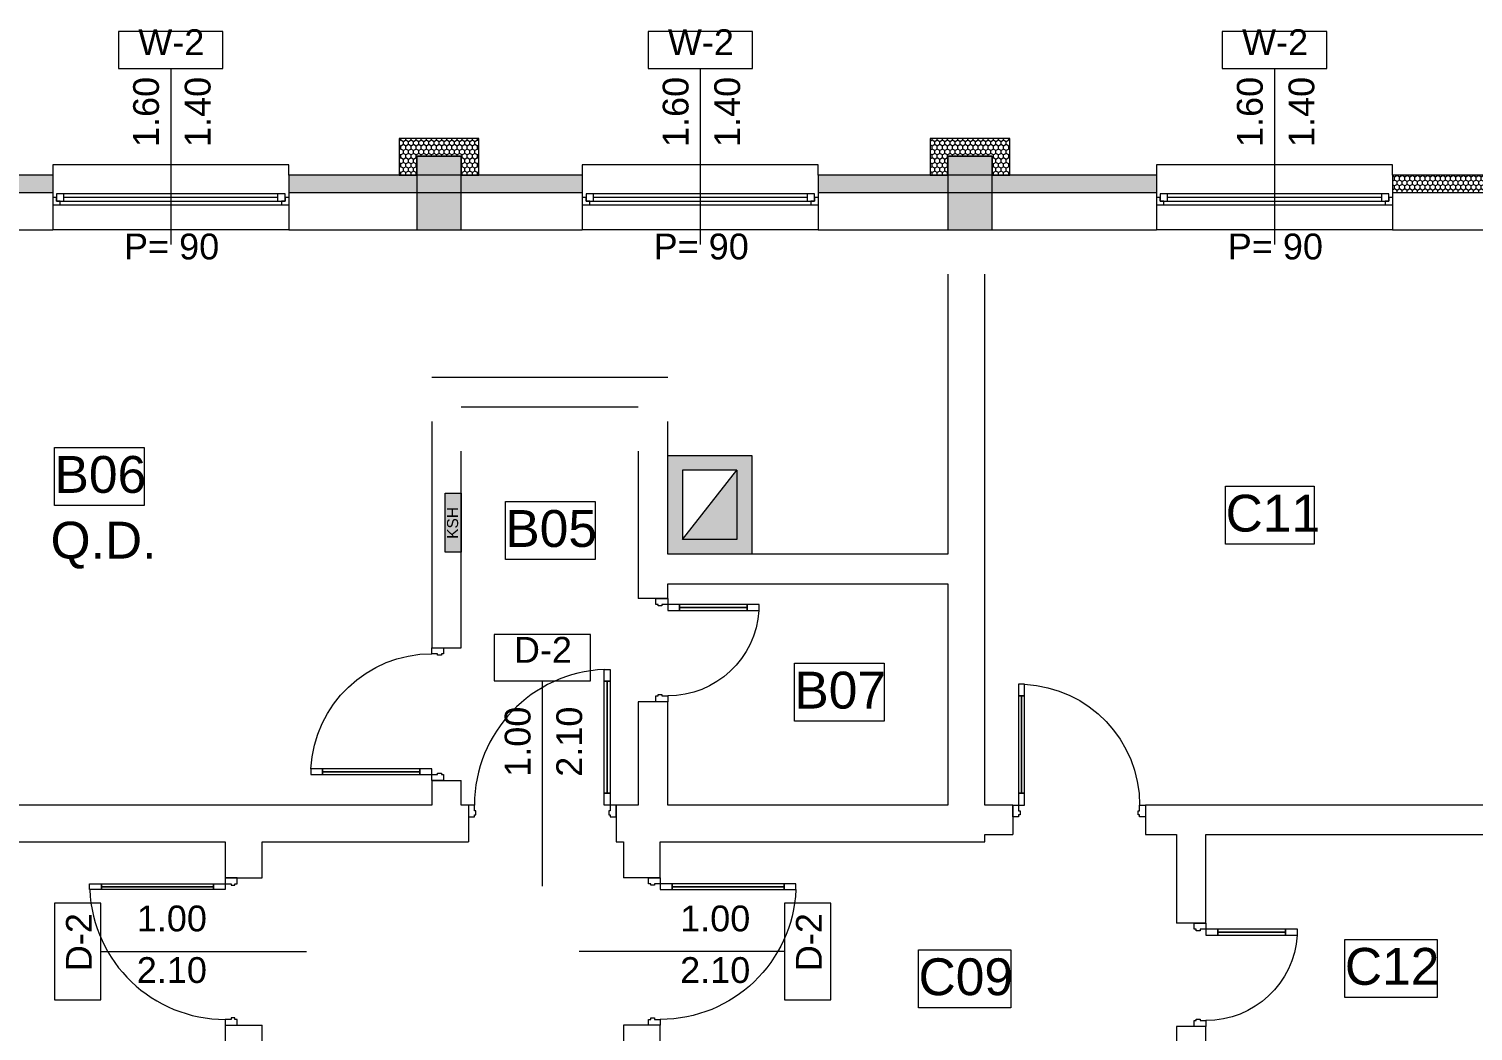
# Model space of a CAD drawing. Header units: feet. Extents: x 2791058 to 2855058, y -67651 to -26651.
# Drawn here: x 2810785 to 2820578, y -44006 to -37210 of the extents above; entities that cross this region are included whole.
import ezdxf
from ezdxf.enums import TextEntityAlignment as Align

# ---------------------------------------------------------------- set-up
doc = ezdxf.new("R2010")
doc.units = ezdxf.units.FT
doc.header["$MEASUREMENT"] = 0
doc.layers.add('0_muret e jashtme', color=7, linetype='Continuous')
for name, color, linetype, lineweight in [('0_muret e jashtme_Pen_No__1', 7, 'Continuous', 0), ('0_muret e jashtme_Pen_No__19', 255, 'Continuous', 0), ('ARCHICAD Door Markers_Pen_No__60', 230, 'Continuous', 0), ('ARCHICAD Doors_Pen_No__1', 7, 'Continuous', 0), ('ARCHICAD Doors_Pen_No__60', 230, 'Continuous', 0), ('ARCHICAD Window Markers_Pen_No__20', 1, 'Continuous', 0), ('ARCHICAD Windows_Pen_No__20', 1, 'Continuous', 0), ('Shell - Roof_Pen_No__1', 7, 'Continuous', 0), ('Structural - Bearing_Pen_No__1', 7, 'Continuous', 0), ('Text blocks_Pen_No__1', 7, 'Continuous', 0), ('Text blocks_Pen_No__2', 8, 'Continuous', 0)]:
    doc.layers.add(name, color=color, linetype=linetype, lineweight=lineweight)
doc.layers.add('0_muret e jashtme_Pen_No__14', color=7, linetype='Continuous', lineweight=0, true_color=0xbd8b17)
doc.layers.add('Structural - Bearing_Pen_No__65', color=7, linetype='Continuous', lineweight=0, true_color=0x80c2ff)
doc.styles.add('GENERATED_STYLE_1', font='arial.ttf')
pattern_1 = [(90, (2247653.822, -76424.967), (-34.6410162, 0), [20, -40]), (90, (2247636.502, -76394.967), (-34.6410162, 0), [20, -40]), (150, (2247653.822, -76404.967), (17.320508, 30), [20, -40]), (150, (2247619.18, -76404.967), (17.320508, 30), [20, -40]), (210, (2247653.822, -76424.967), (-17.320508, 30), [20, -40]), (210, (2247619.18, -76424.967), (-17.320508, 30), [20, -40])]
pattern_2 = [(90, (2247653.822, -76124.967), (-34.6410162, 0), [20, -40]), (90, (2247636.502, -76094.967), (-34.6410162, 0), [20, -40]), (150, (2247653.822, -76104.967), (17.320508, 30), [20, -40]), (150, (2247619.18, -76104.967), (17.320508, 30), [20, -40]), (210, (2247653.822, -76124.967), (-17.320508, 30), [20, -40]), (210, (2247619.18, -76124.967), (-17.320508, 30), [20, -40])]

# ---------------------------------------------------------------- blocks, each defined once
blk = doc.blocks.new('Window 22_2')
at = {"layer": 'ARCHICAD Windows_Pen_No__20', "color": 1, "linetype": 'Continuous', "lineweight": 0}
for p, q in [((-800, 150), (-800, 220)), ((-800, 220), (800, 220)), ((800, 220), (800, 150)), ((-800, 150), (-800, 30)), ((800, 150), (800, 30)), ((-800, 30), (-800, 0)), ((-800, 0), (-775, 0)), ((-800, 0), (-800, -50)), ((-800, 0), (-800, -50)), ((-775, 25), (-725, 25)), ((-775, -25), (-775, 25)), ((-775, 0), (-775, -25)), ((-725, 25), (725, 25)), ((-725, 25), (-725, -25)), ((-725, 25), (725, 25)), ((-725, 0), (725, 0)), ((725, -25), (725, 25)), ((725, 25), (775, 25)), ((775, 25), (775, -25)), ((775, -25), (775, 0)), ((775, 0), (800, 0)), ((800, 30), (800, 0)), ((800, 0), (800, -50)), ((800, 0), (800, -50)), ((-750, -50), (-800, -50)), ((-800, -50), (-800, -220)), ((-775, -25), (-750, -25)), ((-725, -25), (-775, -25)), ((-750, -25), (-750, -50)), ((750, -50), (-750, -50)), ((725, -25), (-725, -25)), ((775, -25), (725, -25)), ((750, -50), (750, -25)), ((750, -25), (775, -25)), ((800, -50), (750, -50)), ((800, -50), (800, -220)), ((-800, -220), (800, -220))]:
    blk.add_line(p, q, dxfattribs=at)
blk = doc.blocks.new('W Marker 22')
at = {"layer": 'ARCHICAD Window Markers_Pen_No__20', "color": 1, "linetype": 'Continuous', "lineweight": 0}
for p, q in [((354.4, 975), (-354.4, 975)), ((-354.4, 975), (-354.4, 725)), ((354.4, 725), (354.4, 975)), ((-354.4, 725), (354.4, 725)), ((0, 725), (0, -470))]:
    blk.add_line(p, q, dxfattribs=at)
at = {"layer": 'ARCHICAD Window Markers_Pen_No__20', "color": 1, "lineweight": 0, "style": 'GENERATED_STYLE_1'}
for tag, rotation, p in [('AC_MarkerText_1', 180, (220, 1054.6)), ('AC_MarkerText_2_0', 270, (-322.5, 657.1)), ('AC_MarkerText_2_1', 270, (27.5, 657.1)), ('AC_MarkerText_4', 180, (416.8, -328))]:
    blk.add_attdef(tag, text='', height=175, rotation=rotation, dxfattribs=at).set_placement(p, align=Align.BOTTOM_LEFT)
blk = doc.blocks.new('Wall_2', base_point=(2806116.5, -38872.7))
at = {"layer": '0_muret e jashtme_Pen_No__14', "linetype": 'Continuous', "lineweight": 0, "true_color": 0xbd8b17}
h = blk.add_hatch(dxfattribs=at)
h.set_pattern_fill('STYROFOAM_SM_INSULATION', color=42, style=0, pattern_type=2)
h.set_pattern_definition(pattern_1)
h.paths.add_polyline_path([(2808710.6, -38622.7), (2810946.7, -38622.7), (2810946.7, -38502.7), (2808710.6, -38502.7)])
h = blk.add_hatch(dxfattribs=at)
h.set_pattern_fill('STYROFOAM_SM_INSULATION', color=42, style=0, pattern_type=2)
h.set_pattern_definition(pattern_1)
h.paths.add_polyline_path([(2814537.7, -38502.7), (2812546.7, -38502.7), (2812546.7, -38622.7), (2814537.7, -38622.7)])
h = blk.add_hatch(dxfattribs=at)
h.set_pattern_fill('STYROFOAM_SM_INSULATION', color=42, style=0, pattern_type=2)
h.set_pattern_definition(pattern_1)
h.paths.add_polyline_path([(2818431.2, -38502.7), (2816137.7, -38502.7), (2816137.7, -38622.7), (2818431.2, -38622.7)])
h = blk.add_hatch(dxfattribs=at)
h.set_pattern_fill('STYROFOAM_SM_INSULATION', color=42, style=0, pattern_type=2)
h.set_pattern_definition(pattern_1)
h.paths.add_polyline_path([(2820031.2, -38622.7), (2821366.5, -38622.7), (2821366.5, -38502.7), (2820031.2, -38502.7)])
at = {"layer": '0_muret e jashtme_Pen_No__1', "color": 7, "linetype": 'Continuous', "lineweight": 0}
for p, q in [((2810946.7, -38502.7), (2810946.7, -38622.7)), ((2812546.7, -38502.7), (2812546.7, -38622.7)), ((2814537.7, -38502.7), (2814537.7, -38622.7)), ((2816137.7, -38502.7), (2816137.7, -38622.7)), ((2818431.2, -38502.7), (2818431.2, -38622.7)), ((2820031.2, -38502.7), (2820031.2, -38622.7)), ((2810946.7, -38622.7), (2808710.6, -38622.7)), ((2810946.7, -38622.7), (2810946.7, -38652.7)), ((2810946.7, -38652.7), (2810946.7, -38702.7)), ((2814537.7, -38622.7), (2812546.7, -38622.7)), ((2812546.7, -38622.7), (2812546.7, -38652.7)), ((2812546.7, -38652.7), (2812546.7, -38702.7)), ((2814537.7, -38622.7), (2814537.7, -38652.7)), ((2814537.7, -38652.7), (2814537.7, -38702.7)), ((2818431.2, -38622.7), (2816137.7, -38622.7)), ((2816137.7, -38622.7), (2816137.7, -38652.7)), ((2816137.7, -38652.7), (2816137.7, -38702.7)), ((2818431.2, -38622.7), (2818431.2, -38652.7)), ((2818431.2, -38652.7), (2818431.2, -38702.7)), ((2821366.5, -38622.7), (2820031.2, -38622.7)), ((2820031.2, -38622.7), (2820031.2, -38652.7)), ((2820031.2, -38652.7), (2820031.2, -38702.7)), ((2810946.7, -38702.7), (2810946.7, -38872.7)), ((2812546.7, -38702.7), (2812546.7, -38872.7)), ((2814537.7, -38702.7), (2814537.7, -38872.7)), ((2816137.7, -38702.7), (2816137.7, -38872.7)), ((2818431.2, -38702.7), (2818431.2, -38872.7)), ((2820031.2, -38702.7), (2820031.2, -38872.7))]:
    blk.add_line(p, q, dxfattribs=at)
at = {"layer": '0_muret e jashtme_Pen_No__1', "color": 7, "linetype": 'Continuous', "lineweight": 0, "flags": 128}
for points in [[(2810946.7, -38502.7), (2808710.6, -38502.7)], [(2814537.7, -38502.7), (2812546.7, -38502.7)], [(2818431.2, -38502.7), (2816137.7, -38502.7)], [(2821366.5, -38502.7), (2820031.2, -38502.7)], [(2810116.5, -38872.7), (2810946.7, -38872.7)], [(2812546.7, -38872.7), (2814537.7, -38872.7)], [(2816137.7, -38872.7), (2817016.5, -38872.7)], [(2817266.5, -38872.7), (2818431.2, -38872.7)], [(2820031.2, -38872.7), (2821066.5, -38872.7)]]:
    blk.add_lwpolyline(points, dxfattribs=at)
at = {"layer": 'ARCHICAD Window Markers_Pen_No__20', "color": 1, "linetype": 'Continuous', "lineweight": 0}
ref = blk.add_blockref('W Marker 22', (2811746.7, -38502.7), dxfattribs=at)
ref.add_attrib('AC_MarkerText_1', 'W-2', dxfattribs={"color": 1, "lineweight": 0, "height": 175, "style": 'GENERATED_STYLE_1'}).set_placement((2811526.7, -37740.2), align=Align.BOTTOM_LEFT)
ref.add_attrib('AC_MarkerText_2', '1.60', dxfattribs={"color": 1, "lineweight": 0, "height": 175, "rotation": 90, "style": 'GENERATED_STYLE_1'}).set_placement((2811719.2, -38311.2), align=Align.BOTTOM_LEFT)
ref.add_attrib('AC_MarkerText_3', '1.40', dxfattribs={"color": 1, "lineweight": 0, "height": 175, "rotation": 90, "style": 'GENERATED_STYLE_1'}).set_placement((2812069.2, -38311.2), align=Align.BOTTOM_LEFT)
ref.add_attrib('AC_MarkerText_4', 'P= 90', dxfattribs={"color": 1, "lineweight": 0, "height": 175, "style": 'GENERATED_STYLE_1'}).set_placement((2811429.9, -39125.6), align=Align.BOTTOM_LEFT)
ref = blk.add_blockref('W Marker 22', (2815337.7, -38502.7), dxfattribs=at)
ref.add_attrib('AC_MarkerText_1', 'W-2', dxfattribs={"color": 1, "lineweight": 0, "height": 175, "style": 'GENERATED_STYLE_1'}).set_placement((2815117.7, -37740.2), align=Align.BOTTOM_LEFT)
ref.add_attrib('AC_MarkerText_2', '1.60', dxfattribs={"color": 1, "lineweight": 0, "height": 175, "rotation": 90, "style": 'GENERATED_STYLE_1'}).set_placement((2815310.2, -38311.2), align=Align.BOTTOM_LEFT)
ref.add_attrib('AC_MarkerText_3', '1.40', dxfattribs={"color": 1, "lineweight": 0, "height": 175, "rotation": 90, "style": 'GENERATED_STYLE_1'}).set_placement((2815660.2, -38311.2), align=Align.BOTTOM_LEFT)
ref.add_attrib('AC_MarkerText_4', 'P= 90', dxfattribs={"color": 1, "lineweight": 0, "height": 175, "style": 'GENERATED_STYLE_1'}).set_placement((2815020.9, -39125.6), align=Align.BOTTOM_LEFT)
ref = blk.add_blockref('W Marker 22', (2819231.2, -38502.7), dxfattribs=at)
ref.add_attrib('AC_MarkerText_1', 'W-2', dxfattribs={"color": 1, "lineweight": 0, "height": 175, "style": 'GENERATED_STYLE_1'}).set_placement((2819011.2, -37740.2), align=Align.BOTTOM_LEFT)
ref.add_attrib('AC_MarkerText_2', '1.60', dxfattribs={"color": 1, "lineweight": 0, "height": 175, "rotation": 90, "style": 'GENERATED_STYLE_1'}).set_placement((2819203.7, -38311.2), align=Align.BOTTOM_LEFT)
ref.add_attrib('AC_MarkerText_3', '1.40', dxfattribs={"color": 1, "lineweight": 0, "height": 175, "rotation": 90, "style": 'GENERATED_STYLE_1'}).set_placement((2819553.7, -38311.2), align=Align.BOTTOM_LEFT)
ref.add_attrib('AC_MarkerText_4', 'P= 90', dxfattribs={"color": 1, "lineweight": 0, "height": 175, "style": 'GENERATED_STYLE_1'}).set_placement((2818914.4, -39125.6), align=Align.BOTTOM_LEFT)
at = {"layer": 'ARCHICAD Windows_Pen_No__20', "color": 1, "linetype": 'Continuous', "lineweight": 0, "xscale": -1, "zscale": 1000}
for p in [(2811746.7, -38652.7), (2815337.7, -38652.7), (2819231.2, -38652.7)]:
    blk.add_blockref('Window 22_2', p, dxfattribs=at)
blk = doc.blocks.new('Storefront 22_2')
at = {"layer": 'ARCHICAD Doors_Pen_No__60', "color": 230, "linetype": 'Continuous', "lineweight": 0}
for p, q in [((420, 840), (420, 920)), ((420, 920), (460, 920)), ((460, 920), (460, 840)), ((420, 840), (440, 840)), ((420, 80), (420, 840)), ((460, 840), (420, 840)), ((440, 840), (460, 840)), ((440, 80), (440, 840)), ((440, 840), (440, 80)), ((440, 840), (440, 80)), ((460, 840), (460, 80)), ((-500, 0), (-500, -80)), ((-460, 0), (-500, 0)), ((-500, 0), (-500, -80)), ((-500, 0), (-500, -80)), ((-460, -40), (-460, 0)), ((440, 80), (420, 80)), ((420, 0), (420, 80)), ((420, 80), (460, 80)), ((460, 0), (420, 0)), ((460, 80), (440, 80)), ((460, 80), (460, 0)), ((460, 0), (460, -40)), ((500, 0), (460, 0)), ((500, -80), (500, 0)), ((500, 0), (500, -80)), ((500, 0), (500, -80)), ((-500, -80), (-460, -80)), ((-500, -80), (-500, -250)), ((-450, -40), (-460, -40)), ((-460, -80), (-460, -65.4)), ((-460, -65.4), (-450, -65.4)), ((-450, -65.4), (-450, -40)), ((460, -40), (450, -40)), ((450, -40), (450, -65.4)), ((450, -65.4), (460, -65.4)), ((460, -65.4), (460, -80)), ((460, -80), (500, -80)), ((500, -80), (500, -250))]:
    blk.add_line(p, q, dxfattribs=at)
blk.add_arc((460, 0), 920, 92.49191, 180, dxfattribs=at)
blk = doc.blocks.new('D Marker 22')
at = {"layer": 'ARCHICAD Door Markers_Pen_No__60', "color": 230, "linetype": 'Continuous', "lineweight": 0}
for p, q in [((0, -1092.9), (0, 300)), ((-327.2, -1092.9), (-327.2, -1407.1)), ((327.2, -1092.9), (-327.2, -1092.9)), ((327.2, -1407.1), (327.2, -1092.9)), ((-327.2, -1407.1), (327.2, -1407.1))]:
    blk.add_line(p, q, dxfattribs=at)
at = {"layer": 'ARCHICAD Door Markers_Pen_No__60', "color": 230, "lineweight": 0, "style": 'GENERATED_STYLE_1'}
for tag, rotation, p in [('AC_MarkerText_3', 270, (-322.5, -327.3)), ('A', 270, (27.5, -327.3)), ('AC_MarkerText_1', 180, (192.8, -1042.5))]:
    blk.add_attdef(tag, text='', height=175, rotation=rotation, dxfattribs=at).set_placement(p, align=Align.BOTTOM_LEFT)
blk = doc.blocks.new('Wall_15', base_point=(2817016.5, -42472.7))
at = {"layer": '0_muret e jashtme_Pen_No__1', "color": 7, "linetype": 'Continuous', "lineweight": 0}
for p, q in [((2813766.4, -42472.7), (2813766.4, -42552.7)), ((2814766.4, -42472.7), (2814766.4, -42552.7)), ((2813766.4, -42552.7), (2813766.4, -42722.7)), ((2814766.4, -42552.7), (2814766.4, -42722.7))]:
    blk.add_line(p, q, dxfattribs=at)
at = {"layer": '0_muret e jashtme_Pen_No__1', "color": 7, "linetype": 'Continuous', "lineweight": 0, "flags": 128}
for points in [[(2813516.5, -42472.7), (2810116.5, -42472.7)], [(2813766.4, -42472.7), (2813716.5, -42472.7)], [(2814916.5, -42472.7), (2814766.4, -42472.7)], [(2817016.5, -42472.7), (2815116.5, -42472.7)], [(2809866.5, -42722.7), (2812116.5, -42722.7)], [(2812366.5, -42722.7), (2813766.4, -42722.7)], [(2814766.4, -42722.7), (2814816.5, -42722.7)], [(2815066.5, -42722.7), (2817266.5, -42722.7)]]:
    blk.add_lwpolyline(points, dxfattribs=at)
at = {"layer": 'ARCHICAD Door Markers_Pen_No__60', "color": 230, "linetype": 'Continuous', "lineweight": 0}
ref = blk.add_blockref('D Marker 22', (2814266.4, -42722.7), dxfattribs=dict(at, rotation=180))
ref.add_attrib('A', '1.00', dxfattribs={"color": 230, "lineweight": 0, "height": 175, "rotation": 90, "style": 'GENERATED_STYLE_1'}).set_placement((2814238.9, -42281.2), align=Align.BOTTOM_LEFT)
ref.add_attrib('AC_MarkerText_1', 'D-2', dxfattribs={"color": 230, "lineweight": 0, "height": 175, "rotation": 360, "style": 'GENERATED_STYLE_1'}).set_placement((2814073.6, -41560.2), align=Align.BOTTOM_LEFT)
ref.add_attrib('AC_MarkerText_3', '2.10', dxfattribs={"color": 230, "lineweight": 0, "height": 175, "rotation": 90, "style": 'GENERATED_STYLE_1'}).set_placement((2814588.9, -42281.2), align=Align.BOTTOM_LEFT)
at = {"layer": 'ARCHICAD Doors_Pen_No__60', "color": 230, "linetype": 'Continuous', "lineweight": 0, "zscale": 1000}
blk.add_blockref('Storefront 22_2', (2814266.4, -42472.7), dxfattribs=at)
blk = doc.blocks.new('Wall_16', base_point=(2814816.5, -48022.7))
at = {"layer": '0_muret e jashtme_Pen_No__1', "color": 7, "linetype": 'Continuous', "lineweight": 0}
for p, q in [((2814986.5, -42966.3), (2814816.5, -42966.3)), ((2815066.5, -42966.3), (2814986.5, -42966.3)), ((2814986.5, -43966.3), (2814816.5, -43966.3)), ((2815066.5, -43966.3), (2814986.5, -43966.3))]:
    blk.add_line(p, q, dxfattribs=at)
at = {"layer": '0_muret e jashtme_Pen_No__1', "color": 7, "linetype": 'Continuous', "lineweight": 0, "flags": 128}
for points in [[(2814816.5, -42722.7), (2814816.5, -42966.3)], [(2815066.5, -42966.3), (2815066.5, -42722.7)], [(2814816.5, -43966.3), (2814816.5, -48022.7)], [(2815066.5, -44622.7), (2815066.5, -43966.3)], [(2815066.5, -45822.7), (2815066.5, -44822.7)], [(2815066.5, -48022.7), (2815066.5, -46022.7)]]:
    blk.add_lwpolyline(points, dxfattribs=at)
at = {"layer": 'ARCHICAD Door Markers_Pen_No__60', "color": 230, "linetype": 'Continuous', "lineweight": 0}
ref = blk.add_blockref('D Marker 22', (2814816.5, -43466.3), dxfattribs=dict(at, rotation=90))
ref.add_attrib('A', '1.00', dxfattribs={"color": 230, "lineweight": 0, "height": 175, "rotation": 360, "style": 'GENERATED_STYLE_1'}).set_placement((2815200.9, -43381.6), align=Align.BOTTOM_LEFT)
ref.add_attrib('AC_MarkerText_1', 'D-2', dxfattribs={"color": 230, "lineweight": 0, "height": 175, "rotation": 90, "style": 'GENERATED_STYLE_1'}).set_placement((2816214, -43599.1), align=Align.BOTTOM_LEFT)
ref.add_attrib('AC_MarkerText_3', '2.10', dxfattribs={"color": 230, "lineweight": 0, "height": 175, "rotation": 360, "style": 'GENERATED_STYLE_1'}).set_placement((2815200.9, -43731.6), align=Align.BOTTOM_LEFT)
at = {"layer": 'ARCHICAD Doors_Pen_No__60', "color": 230, "linetype": 'Continuous', "lineweight": 0, "xscale": -1, "zscale": 1000, "rotation": 270}
blk.add_blockref('Storefront 22_2', (2815066.5, -43466.3), dxfattribs=at)
blk = doc.blocks.new('D Marker 22_2')
at = {"layer": 'ARCHICAD Door Markers_Pen_No__60', "color": 230, "linetype": 'Continuous', "lineweight": 0}
for p, q in [((327.2, 1157.1), (-327.2, 1157.1)), ((-327.2, 1157.1), (-327.2, 842.9)), ((327.2, 842.9), (327.2, 1157.1)), ((-327.2, 842.9), (327.2, 842.9)), ((0, 842.9), (0, -550))]:
    blk.add_line(p, q, dxfattribs=at)
at = {"layer": 'ARCHICAD Door Markers_Pen_No__60', "color": 230, "lineweight": 0, "style": 'GENERATED_STYLE_1'}
blk.add_attdef('AC_MarkerText_1', text='', height=175, dxfattribs=at).set_placement((-192.8, 912.5), align=Align.BOTTOM_LEFT)
for tag, p in [('AC_MarkerText_3', (-322.5, 657.1)), ('A', (27.5, 657.1))]:
    blk.add_attdef(tag, text='', height=175, rotation=270, dxfattribs=at).set_placement(p, align=Align.BOTTOM_LEFT)
blk = doc.blocks.new('Wall_17', base_point=(2812366.5, -48022.7))
at = {"layer": '0_muret e jashtme_Pen_No__1', "color": 7, "linetype": 'Continuous', "lineweight": 0}
for p, q in [((2812116.5, -42966.3), (2812196.5, -42966.3)), ((2812196.5, -42966.3), (2812366.5, -42966.3)), ((2812116.5, -43966.3), (2812196.5, -43966.3)), ((2812196.5, -43966.3), (2812366.5, -43966.3))]:
    blk.add_line(p, q, dxfattribs=at)
at = {"layer": '0_muret e jashtme_Pen_No__1', "color": 7, "linetype": 'Continuous', "lineweight": 0, "flags": 128}
for points in [[(2812116.5, -42722.7), (2812116.5, -42966.3)], [(2812366.5, -42966.3), (2812366.5, -42722.7)], [(2812116.5, -43966.3), (2812116.5, -44622.7)], [(2812366.5, -48022.7), (2812366.5, -43966.3)], [(2812116.5, -44822.7), (2812116.5, -45822.7)], [(2812116.5, -46022.7), (2812116.5, -48022.7)]]:
    blk.add_lwpolyline(points, dxfattribs=at)
at = {"layer": 'ARCHICAD Door Markers_Pen_No__60', "color": 230, "linetype": 'Continuous', "lineweight": 0}
ref = blk.add_blockref('D Marker 22_2', (2812116.5, -43466.3), dxfattribs=dict(at, rotation=90))
ref.add_attrib('A', '1.00', dxfattribs={"color": 230, "lineweight": 0, "height": 175, "rotation": 360, "style": 'GENERATED_STYLE_1'}).set_placement((2811516.5, -43381.6), align=Align.BOTTOM_LEFT)
ref.add_attrib('AC_MarkerText_1', 'D-2', dxfattribs={"color": 230, "lineweight": 0, "height": 175, "rotation": 90, "style": 'GENERATED_STYLE_1'}).set_placement((2811264, -43599.1), align=Align.BOTTOM_LEFT)
ref.add_attrib('AC_MarkerText_3', '2.10', dxfattribs={"color": 230, "lineweight": 0, "height": 175, "rotation": 360, "style": 'GENERATED_STYLE_1'}).set_placement((2811516.5, -43731.6), align=Align.BOTTOM_LEFT)
at = {"layer": 'ARCHICAD Doors_Pen_No__60', "color": 230, "linetype": 'Continuous', "lineweight": 0, "zscale": 1000, "rotation": 90}
blk.add_blockref('Storefront 22_2', (2812116.5, -43466.3), dxfattribs=at)
blk = doc.blocks.new('Wall_34', base_point=(2817016.5, -38872.7))
at = {"layer": '0_muret e jashtme_Pen_No__1', "color": 7, "linetype": 'Continuous', "lineweight": 0, "flags": 128}
for points in [[(2817016.5, -38872.7), (2817016.5, -40772.7)], [(2817266.5, -42472.7), (2817266.5, -38872.7)], [(2817016.5, -40972.7), (2817016.5, -42472.7)], [(2817266.5, -42722.7), (2817266.5, -42672.7)]]:
    blk.add_lwpolyline(points, dxfattribs=at)
blk = doc.blocks.new('Wall_36', base_point=(2817016.5, -40972.7))
at = {"layer": '0_muret e jashtme_Pen_No__1', "color": 7, "linetype": 'Continuous', "lineweight": 0, "flags": 128}
for points in [[(2817016.5, -40772.7), (2815116.5, -40772.7)], [(2815116.5, -40972.7), (2817016.5, -40972.7)]]:
    blk.add_lwpolyline(points, dxfattribs=at)
blk = doc.blocks.new('Storefront 22_4')
at = {"layer": 'ARCHICAD Doors_Pen_No__1', "color": 7, "linetype": 'Continuous', "lineweight": 0}
for p, q in [((270, 540), (270, 620)), ((270, 620), (310, 620)), ((310, 620), (310, 540)), ((270, 540), (290, 540)), ((270, 80), (270, 540)), ((310, 540), (270, 540)), ((290, 540), (310, 540)), ((290, 80), (290, 540)), ((290, 540), (290, 80)), ((290, 540), (290, 80)), ((310, 540), (310, 80)), ((-350, 0), (-350, -80)), ((-310, 0), (-350, 0)), ((-350, 0), (-350, -80)), ((-350, 0), (-350, -80)), ((-310, -40), (-310, 0)), ((290, 80), (270, 80)), ((270, 0), (270, 80)), ((270, 80), (310, 80)), ((310, 0), (270, 0)), ((310, 80), (290, 80)), ((310, 80), (310, 0)), ((310, 0), (310, -40)), ((350, 0), (310, 0)), ((350, -80), (350, 0)), ((350, 0), (350, -80)), ((350, 0), (350, -80)), ((-350, -80), (-310, -80)), ((-350, -80), (-350, -200)), ((-300, -40), (-310, -40)), ((-310, -80), (-310, -65.4)), ((-310, -65.4), (-300, -65.4)), ((-300, -65.4), (-300, -40)), ((310, -40), (300, -40)), ((300, -40), (300, -65.4)), ((300, -65.4), (310, -65.4)), ((310, -65.4), (310, -80)), ((310, -80), (350, -80)), ((350, -80), (350, -200))]:
    blk.add_line(p, q, dxfattribs=at)
blk.add_arc((310, 0), 620, 93.69907, 180, dxfattribs=at)
blk = doc.blocks.new('Wall_37', base_point=(2814916.5, -42472.7))
at = {"layer": '0_muret e jashtme_Pen_No__1', "color": 7, "linetype": 'Continuous', "lineweight": 0}
for p, q in [((2815036.5, -41073.1), (2814916.5, -41073.1)), ((2815116.5, -41073.1), (2815036.5, -41073.1)), ((2815036.5, -41773.1), (2814916.5, -41773.1)), ((2815116.5, -41773.1), (2815036.5, -41773.1))]:
    blk.add_line(p, q, dxfattribs=at)
at = {"layer": '0_muret e jashtme_Pen_No__1', "color": 7, "linetype": 'Continuous', "lineweight": 0, "flags": 128}
for points in [[(2815116.5, -40772.7), (2815116.5, -39872.7)], [(2814916.5, -40072.7), (2814916.5, -41073.1)], [(2815116.5, -41073.1), (2815116.5, -40972.7)], [(2814916.5, -41773.1), (2814916.5, -42472.7)], [(2815116.5, -42472.7), (2815116.5, -41773.1)]]:
    blk.add_lwpolyline(points, dxfattribs=at)
at = {"layer": 'ARCHICAD Doors_Pen_No__1', "color": 7, "linetype": 'Continuous', "lineweight": 0, "xscale": -1, "zscale": 1000, "rotation": 270}
blk.add_blockref('Storefront 22_4', (2815116.5, -41423.1), dxfattribs=at)
blk = doc.blocks.new('Wall_38', base_point=(2814916.5, -40072.7))
at = {"layer": '0_muret e jashtme_Pen_No__1', "color": 7, "linetype": 'Continuous', "lineweight": 0, "flags": 128}
for points in [[(2815116.5, -39872.7), (2813516.5, -39872.7)], [(2813716.5, -40072.7), (2814916.5, -40072.7)]]:
    blk.add_lwpolyline(points, dxfattribs=at)
blk = doc.blocks.new('Storefront 22_3')
at = {"layer": 'ARCHICAD Doors_Pen_No__1', "color": 7, "linetype": 'Continuous', "lineweight": 0}
for p, q in [((370, 740), (370, 820)), ((370, 820), (410, 820)), ((410, 820), (410, 740)), ((370, 740), (390, 740)), ((370, 80), (370, 740)), ((410, 740), (370, 740)), ((390, 740), (410, 740)), ((390, 80), (390, 740)), ((390, 740), (390, 80)), ((390, 740), (390, 80)), ((410, 740), (410, 80)), ((-450, 0), (-450, -80)), ((-410, 0), (-450, 0)), ((-450, 0), (-450, -80)), ((-450, 0), (-450, -80)), ((-410, -40), (-410, 0)), ((390, 80), (370, 80)), ((370, 0), (370, 80)), ((370, 80), (410, 80)), ((410, 0), (370, 0)), ((410, 80), (390, 80)), ((410, 80), (410, 0)), ((410, 0), (410, -40)), ((450, 0), (410, 0)), ((450, -80), (450, 0)), ((450, 0), (450, -80)), ((450, 0), (450, -80)), ((-450, -80), (-410, -80)), ((-450, -80), (-450, -200)), ((-400, -40), (-410, -40)), ((-410, -80), (-410, -65.4)), ((-410, -65.4), (-400, -65.4)), ((-400, -65.4), (-400, -40)), ((410, -40), (400, -40)), ((400, -40), (400, -65.4)), ((400, -65.4), (410, -65.4)), ((410, -65.4), (410, -80)), ((410, -80), (450, -80)), ((450, -80), (450, -200))]:
    blk.add_line(p, q, dxfattribs=at)
blk.add_arc((410, 0), 820, 92.79603, 180, dxfattribs=at)
blk = doc.blocks.new('Wall_39', base_point=(2813716.5, -40072.7))
at = {"layer": '0_muret e jashtme_Pen_No__1', "color": 7, "linetype": 'Continuous', "lineweight": 0}
for p, q in [((2813516.5, -41406.7), (2813596.5, -41406.7)), ((2813596.5, -41406.7), (2813716.5, -41406.7)), ((2813516.5, -42306.7), (2813596.5, -42306.7)), ((2813596.5, -42306.7), (2813716.5, -42306.7))]:
    blk.add_line(p, q, dxfattribs=at)
at = {"layer": '0_muret e jashtme_Pen_No__1', "color": 7, "linetype": 'Continuous', "lineweight": 0, "flags": 128}
for points in [[(2813516.5, -39872.7), (2813516.5, -41406.7)], [(2813716.5, -41406.7), (2813716.5, -40072.7)], [(2813516.5, -42306.7), (2813516.5, -42472.7)], [(2813716.5, -42472.7), (2813716.5, -42306.7)]]:
    blk.add_lwpolyline(points, dxfattribs=at)
at = {"layer": 'ARCHICAD Doors_Pen_No__1', "color": 7, "linetype": 'Continuous', "lineweight": 0, "xscale": -1, "zscale": 1000, "rotation": 90}
blk.add_blockref('Storefront 22_3', (2813516.5, -41856.7), dxfattribs=at)
blk = doc.blocks.new('Wall_40', base_point=(2817016.5, -42472.7))
at = {"layer": '0_muret e jashtme_Pen_No__1', "color": 7, "linetype": 'Continuous', "lineweight": 0}
for p, q in [((2817456.4, -42472.7), (2817456.4, -42552.7)), ((2818356.4, -42472.7), (2818356.4, -42552.7)), ((2817456.4, -42552.7), (2817456.4, -42672.7)), ((2818356.4, -42552.7), (2818356.4, -42672.7))]:
    blk.add_line(p, q, dxfattribs=at)
at = {"layer": '0_muret e jashtme_Pen_No__1', "color": 7, "linetype": 'Continuous', "lineweight": 0, "flags": 128}
for points in [[(2817456.4, -42472.7), (2817266.5, -42472.7)], [(2821066.5, -42472.7), (2818356.4, -42472.7)], [(2817266.5, -42672.7), (2817456.4, -42672.7)], [(2818356.4, -42672.7), (2818566.5, -42672.7)], [(2818766.5, -42672.7), (2821066.5, -42672.7)]]:
    blk.add_lwpolyline(points, dxfattribs=at)
at = {"layer": 'ARCHICAD Doors_Pen_No__1', "color": 7, "linetype": 'Continuous', "lineweight": 0, "xscale": -1, "zscale": 1000}
blk.add_blockref('Storefront 22_3', (2817906.4, -42472.7), dxfattribs=at)
blk = doc.blocks.new('Wall_44', base_point=(2818766.5, -44822.7))
at = {"layer": '0_muret e jashtme_Pen_No__1', "color": 7, "linetype": 'Continuous', "lineweight": 0}
for p, q in [((2818686.5, -43274.7), (2818566.5, -43274.7)), ((2818766.5, -43274.7), (2818686.5, -43274.7)), ((2818686.5, -43974.7), (2818566.5, -43974.7)), ((2818766.5, -43974.7), (2818686.5, -43974.7))]:
    blk.add_line(p, q, dxfattribs=at)
at = {"layer": '0_muret e jashtme_Pen_No__1', "color": 7, "linetype": 'Continuous', "lineweight": 0, "flags": 128}
for points in [[(2818566.5, -42672.7), (2818566.5, -43274.7)], [(2818766.5, -43274.7), (2818766.5, -42672.7)], [(2818566.5, -43974.7), (2818566.5, -44622.7)], [(2818766.5, -44622.7), (2818766.5, -43974.7)]]:
    blk.add_lwpolyline(points, dxfattribs=at)
at = {"layer": 'ARCHICAD Doors_Pen_No__1', "color": 7, "linetype": 'Continuous', "lineweight": 0, "xscale": -1, "zscale": 1000, "rotation": 270}
blk.add_blockref('Storefront 22_4', (2818766.5, -43624.7), dxfattribs=at)

msp = doc.modelspace()

# ---------------------------------------------------------------- hatches: boundary and pattern name
at = {"layer": '0_muret e jashtme_Pen_No__14', "linetype": 'Continuous', "lineweight": 0, "true_color": 0xbd8b17}
h = msp.add_hatch(dxfattribs=at)
h.set_pattern_fill('STYROFOAM_SM_INSULATION', color=42, style=0, pattern_type=2)
h.set_pattern_definition(pattern_2)
h.paths.add_polyline_path([(2813836.457, -38202.699), (2813836.457, -37952.699), (2813296.457, -37952.699), (2813296.457, -38202.699), (2813416.457, -38202.699), (2813416.457, -38072.699), (2813716.457, -38072.699), (2813716.457, -38202.699)])
h = msp.add_hatch(dxfattribs=at)
h.set_pattern_fill('STYROFOAM_SM_INSULATION', color=42, style=0, pattern_type=2)
h.set_pattern_definition(pattern_2)
h.paths.add_polyline_path([(2817436.457, -38202.699), (2817436.457, -37952.699), (2816896.457, -37952.699), (2816896.457, -38202.699), (2817016.457, -38202.699), (2817016.457, -38072.699), (2817316.457, -38072.699), (2817316.457, -38202.699)])
at = {"layer": '0_muret e jashtme_Pen_No__19', "linetype": 'Continuous', "lineweight": 0}
for points in [[(2813716.457, -38572.699), (2813716.457, -38072.699), (2813416.457, -38072.699), (2813416.457, -38572.699)], [(2817316.457, -38572.699), (2817316.457, -38072.699), (2817016.457, -38072.699), (2817016.457, -38572.699)]]:
    msp.add_hatch(color=255, dxfattribs=at).paths.add_polyline_path(points)
at = {"layer": 'Structural - Bearing_Pen_No__1', "linetype": 'Continuous', "lineweight": 0}
h = msp.add_hatch(color=9, dxfattribs=at)
h.paths.add_polyline_path([(2815686.457, -40102.699), (2815686.457, -40772.699), (2815116.457, -40772.699), (2815116.457, -40102.699)])
h.paths.add_polyline_path([(2815586.457, -40202.699), (2815216.457, -40202.699), (2815216.457, -40672.699)], flags=0)
msp.add_hatch(color=8, dxfattribs=at).paths.add_polyline_path([(2815586.457, -40202.699), (2815586.457, -40672.699), (2815216.457, -40672.699)])
at = {"layer": 'Structural - Bearing_Pen_No__65', "linetype": 'Continuous', "lineweight": 0, "true_color": 0x80c2ff}
msp.add_hatch(color=151, dxfattribs=at).paths.add_polyline_path([(2813716.457, -40758.042), (2813606.457, -40758.042), (2813606.457, -40358.042), (2813716.457, -40358.042)])

# ---------------------------------------------------------------- linework, layer by layer
at = {"layer": '0_muret e jashtme_Pen_No__1', "color": 7, "linetype": 'Continuous', "lineweight": 0, "flags": 128}
for points in [[(2813836.457, -38202.699), (2813836.457, -37952.699), (2813296.457, -37952.699), (2813296.457, -38202.699), (2813416.457, -38202.699), (2813416.457, -38072.699), (2813716.457, -38072.699), (2813716.457, -38202.699)], [(2817436.457, -38202.699), (2817436.457, -37952.699), (2816896.457, -37952.699), (2816896.457, -38202.699), (2817016.457, -38202.699), (2817016.457, -38072.699), (2817316.457, -38072.699), (2817316.457, -38202.699)], [(2813716.457, -38572.699), (2813716.457, -38072.699), (2813416.457, -38072.699), (2813416.457, -38572.699)], [(2817316.457, -38572.699), (2817316.457, -38072.699), (2817016.457, -38072.699), (2817016.457, -38572.699)]]:
    msp.add_lwpolyline(points, close=True, dxfattribs=at)
at = {"layer": 'Shell - Roof_Pen_No__1', "color": 7, "linetype": 'Continuous', "lineweight": 0}
for p, q in [((2813606.457, -40358.042), (2813716.457, -40358.042)), ((2813606.457, -40758.042), (2813606.457, -40358.042)), ((2813716.457, -40358.042), (2813716.457, -40758.042)), ((2813716.457, -40758.042), (2813606.457, -40758.042))]:
    msp.add_line(p, q, dxfattribs=at)
at = {"layer": 'Structural - Bearing_Pen_No__1', "color": 7, "linetype": 'Continuous', "lineweight": 0, "flags": 128}
for points in [[(2815686.457, -40102.699), (2815686.457, -40772.699), (2815116.457, -40772.699), (2815116.457, -40102.699)], [(2815586.457, -40202.699), (2815216.457, -40202.699), (2815216.457, -40672.699)], [(2815586.457, -40202.699), (2815586.457, -40672.699), (2815216.457, -40672.699)], [(2813716.457, -40758.042), (2813606.457, -40758.042), (2813606.457, -40358.042), (2813716.457, -40358.042)]]:
    msp.add_lwpolyline(points, close=True, dxfattribs=at)
at = {"layer": 'Text blocks_Pen_No__2', "color": 8, "linetype": 'Continuous', "lineweight": 0, "flags": 128}
for points in [[(2810958.841, -40048.96), (2811566.841, -40048.96), (2811566.841, -40441.818), (2810958.841, -40441.818)], [(2818899.757, -40311.665), (2819500.903, -40311.665), (2819500.903, -40704.523), (2818899.757, -40704.523)], [(2814015.628, -40415.642), (2814623.628, -40415.642), (2814623.628, -40808.499), (2814015.628, -40808.499)], [(2815975.55, -41511.509), (2816583.55, -41511.509), (2816583.55, -41904.366), (2815975.55, -41904.366)], [(2816817.567, -43454.939), (2817443.852, -43454.939), (2817443.852, -43847.796), (2816817.567, -43847.796)], [(2819708.353, -43384.396), (2820334.642, -43384.396), (2820334.642, -43777.253), (2819708.353, -43777.253)]]:
    msp.add_lwpolyline(points, close=True, dxfattribs=at)

# ---------------------------------------------------------------- block references
at = {"layer": '0_muret e jashtme', "color": 7, "lineweight": 0}
for name, p in [('Wall_2', (2806116.457, -38572.699)), ('Wall_34', (2817016.457, -38872.699)), ('Wall_38', (2814916.457, -39772.699)), ('Wall_39', (2813716.457, -40072.699)), ('Wall_37', (2814916.457, -42472.699)), ('Wall_36', (2817016.457, -40972.699)), ('Wall_15', (2817016.457, -42472.699)), ('Wall_40', (2817016.457, -42472.699)), ('Wall_44', (2818766.457, -44822.699)), ('Wall_17', (2812366.457, -48022.699)), ('Wall_16', (2814816.457, -48022.699))]:
    msp.add_blockref(name, p, dxfattribs=at)

# ---------------------------------------------------------------- texts
at = {"layer": 'Text blocks_Pen_No__1', "color": 7, "linetype": 'Continuous', "lineweight": 0, "insert": (2813620.375, -40667.502), "char_height": 75, "attachment_point": 1, "rotation": 90, "style": 'GENERATED_STYLE_1'}
msp.add_mtext('\\A1;{\\pql;\\fArial|b0|i0|c0|p34;KSH}', dxfattribs=at)
at = {"layer": 'Text blocks_Pen_No__1', "color": 7, "linetype": 'Continuous', "lineweight": 0, "insert": (2810931.907, -40551.738), "char_height": 250, "attachment_point": 1, "style": 'GENERATED_STYLE_1'}
msp.add_mtext('\\A1;{\\pql;\\fArial|b0|i0|c0|p34;Q.D.}', dxfattribs=at)
at = {"layer": 'Text blocks_Pen_No__2', "color": 8, "linetype": 'Continuous', "lineweight": 0, "char_height": 250, "attachment_point": 1, "style": 'GENERATED_STYLE_1'}
for s, insert in [('\\A1;{\\pql;\\fArial|b0|i0|c0|p34;B0\\fArial|b0|i0|c0|p34;6}', (2810958.841, -40106.103)), ('\\A1;{\\pql;\\fArial|b0|i0|c0|p34;C1\\fArial|b0|i0|c0|p34;1}', (2818899.757, -40368.808)), ('\\A1;{\\pql;\\fArial|b0|i0|c0|p34;B0\\fArial|b0|i0|c0|p34;5}', (2814015.628, -40472.785)), ('\\A1;{\\pql;\\fArial|b0|i0|c0|p34;B0\\fArial|b0|i0|c0|p34;7}', (2815975.55, -41568.652)), ('\\A1;{\\pql;\\fArial|b0|i0|c0|p34;C1\\fArial|b0|i0|c0|p34;2}', (2819708.353, -43441.539)), ('\\A1;{\\pql;\\fArial|b0|i0|c0|p34;C0\\fArial|b0|i0|c0|p34;9}', (2816817.567, -43512.081))]:
    msp.add_mtext(s, dxfattribs=dict(at, insert=insert))

doc.saveas('drawing.dxf')
